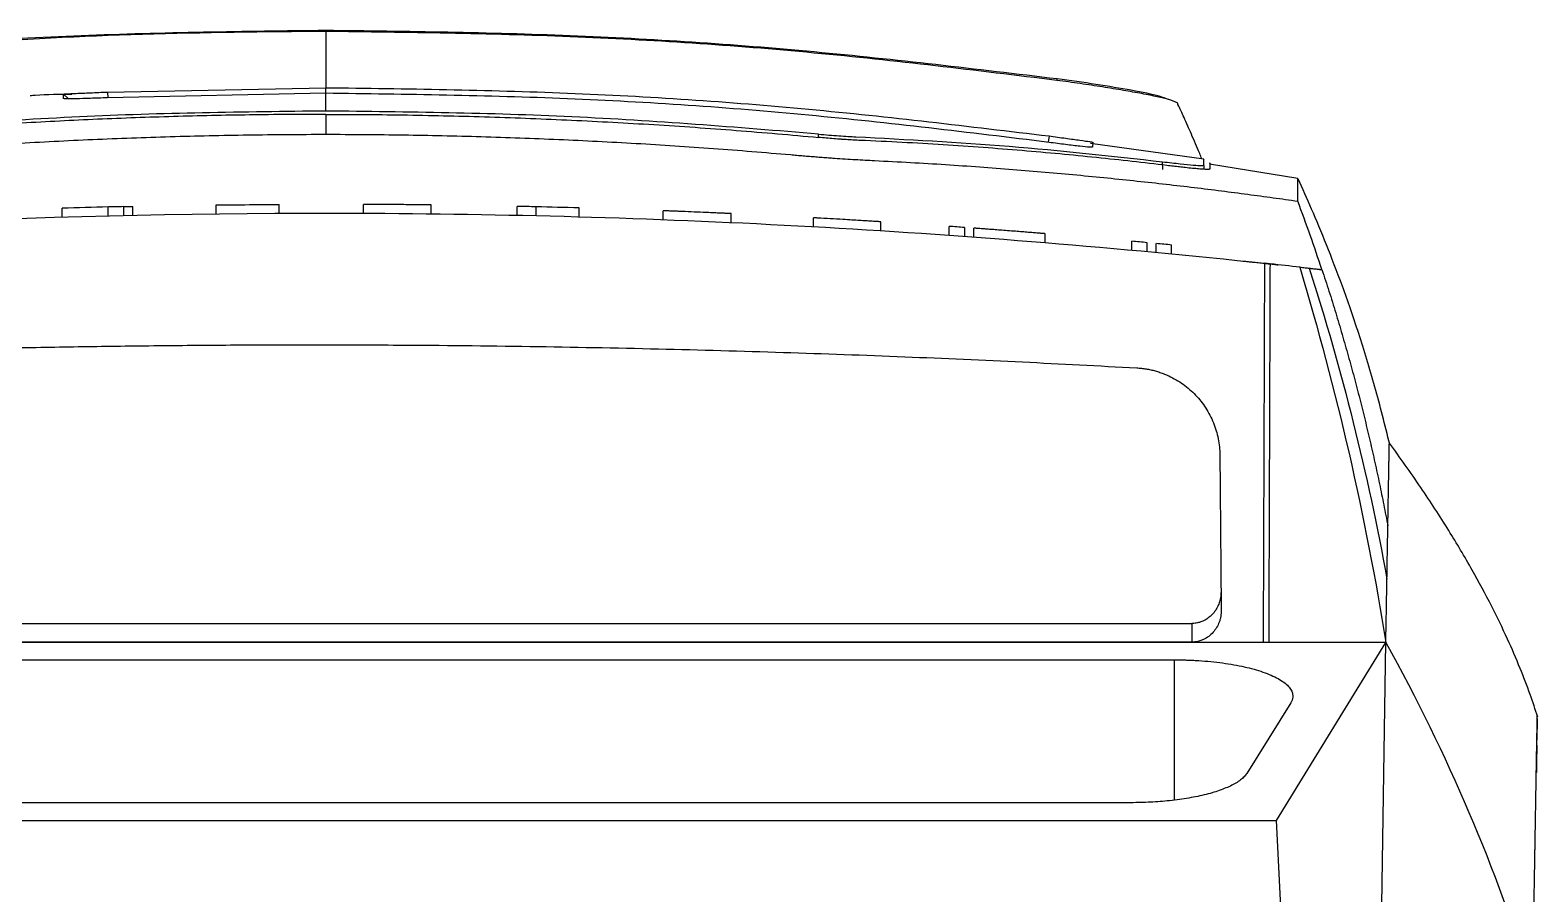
# Model space of a CAD drawing. Extents: x 86 to 639, y 68 to 658.
# Drawn here: x 318.5 to 369.9, y 186 to 215.4 of the extents above; entities that cross this region are included whole.
import ezdxf

# ---------------------------------------------------------------- set-up
doc = ezdxf.new("R2010")
doc.units = 0
doc.layers.get('0').update_dxf_attribs({"linetype": 'CONTINUOUS'})

msp = doc.modelspace()

# ---------------------------------------------------------------- linework, layer by layer
at = {"color": 7, "linetype": 'CONTINUOUS'}
for p, q in [((329.528, 215.39), (328.607, 215.391)), ((319.671, 213.097), (319.671, 213.251)), ((321.169, 213.318), (328.607, 213.467)), ((328.607, 213.276), (321.17, 213.123)), ((357.57, 212.972), (357.424, 213.025)), ((357.645, 212.891), (357.645, 212.911)), ((353.251, 211.821), (353.223, 211.606)), ((358.528, 211.036), (354.665, 211.56)), ((354.741, 211.612), (354.733, 211.439)), ((358.533, 210.688), (358.528, 210.956)), ((361.73, 210.378), (358.725, 210.857)), ((319.63, 209.059), (319.63, 209.359)), ((321.199, 209.102), (321.199, 209.402)), ((321.714, 209.414), (321.714, 209.114)), ((322.039, 209.122), (322.039, 209.422)), ((324.873, 209.17), (324.873, 209.47)), ((326.426, 209.486), (326.429, 209.486)), ((326.429, 209.486), (326.431, 209.486)), ((326.431, 209.486), (326.432, 209.486)), ((326.432, 209.486), (326.432, 209.486)), ((326.46, 209.486), (326.543, 209.486)), ((326.543, 209.486), (326.619, 209.487)), ((326.619, 209.487), (326.689, 209.487)), ((326.689, 209.487), (326.752, 209.488)), ((326.752, 209.488), (326.809, 209.488)), ((326.809, 209.488), (326.859, 209.488)), ((326.859, 209.488), (326.902, 209.489)), ((326.902, 209.489), (326.938, 209.489)), ((326.938, 209.489), (326.968, 209.489)), ((326.968, 209.489), (326.991, 209.489)), ((326.991, 209.489), (327.008, 209.489)), ((327.008, 209.489), (327.018, 209.489)), ((327.018, 209.489), (327.022, 209.489)), ((327.022, 209.189), (327.022, 209.489)), ((329.895, 209.191), (329.895, 209.491)), ((329.896, 209.491), (329.895, 209.491)), ((329.898, 209.491), (329.896, 209.491)), ((329.902, 209.491), (329.898, 209.491)), ((329.908, 209.491), (329.902, 209.491)), ((329.915, 209.491), (329.908, 209.491)), ((329.923, 209.491), (329.915, 209.491)), ((329.933, 209.49), (329.923, 209.491)), ((329.945, 209.49), (329.933, 209.49)), ((329.958, 209.49), (329.945, 209.49)), ((329.972, 209.49), (329.958, 209.49)), ((329.989, 209.49), (329.972, 209.49)), ((330.006, 209.49), (329.989, 209.49)), ((330.026, 209.49), (330.006, 209.49)), ((330.047, 209.49), (330.026, 209.49)), ((330.069, 209.49), (330.047, 209.49)), ((330.093, 209.49), (330.069, 209.49)), ((330.114, 209.49), (330.093, 209.49)), ((330.137, 209.49), (330.114, 209.49)), ((330.16, 209.489), (330.137, 209.49)), ((330.185, 209.489), (330.16, 209.489)), ((330.21, 209.489), (330.185, 209.489)), ((330.237, 209.489), (330.21, 209.489)), ((330.265, 209.489), (330.237, 209.489)), ((330.294, 209.489), (330.265, 209.489)), ((330.324, 209.489), (330.294, 209.489)), ((330.355, 209.488), (330.324, 209.489)), ((330.387, 209.488), (330.355, 209.488)), ((330.421, 209.488), (330.387, 209.488)), ((330.455, 209.488), (330.421, 209.488)), ((330.491, 209.488), (330.455, 209.488)), ((330.528, 209.487), (330.491, 209.488)), ((330.566, 209.487), (330.528, 209.487)), ((330.593, 209.487), (330.566, 209.487)), ((330.622, 209.487), (330.593, 209.487)), ((330.651, 209.486), (330.622, 209.487)), ((330.682, 209.486), (330.651, 209.486)), ((330.713, 209.486), (330.682, 209.486)), ((330.746, 209.486), (330.713, 209.486)), ((330.78, 209.486), (330.746, 209.486)), ((330.815, 209.485), (330.78, 209.486)), ((330.851, 209.485), (330.815, 209.485)), ((330.888, 209.485), (330.851, 209.485)), ((330.926, 209.484), (330.888, 209.485)), ((330.966, 209.484), (330.926, 209.484)), ((331.006, 209.484), (330.966, 209.484)), ((331.048, 209.484), (331.006, 209.484)), ((331.09, 209.483), (331.048, 209.484)), ((331.134, 209.483), (331.09, 209.483)), ((331.203, 209.482), (331.134, 209.483)), ((331.269, 209.482), (331.203, 209.482)), ((331.333, 209.481), (331.269, 209.482)), ((331.395, 209.48), (331.333, 209.481)), ((331.455, 209.48), (331.395, 209.48)), ((331.512, 209.479), (331.455, 209.48)), ((331.567, 209.479), (331.512, 209.479)), ((331.62, 209.478), (331.567, 209.479)), ((331.67, 209.478), (331.62, 209.478)), ((331.718, 209.477), (331.67, 209.478)), ((331.763, 209.477), (331.718, 209.477)), ((331.806, 209.476), (331.763, 209.477)), ((331.847, 209.476), (331.806, 209.476)), ((331.886, 209.476), (331.847, 209.476)), ((331.922, 209.475), (331.886, 209.476)), ((331.956, 209.475), (331.922, 209.475)), ((331.985, 209.474), (331.956, 209.475)), ((332.013, 209.474), (331.985, 209.474)), ((332.038, 209.474), (332.013, 209.474)), ((332.062, 209.474), (332.038, 209.474)), ((332.084, 209.473), (332.062, 209.474)), ((332.104, 209.473), (332.084, 209.473)), ((332.122, 209.473), (332.104, 209.473)), ((332.138, 209.473), (332.122, 209.473)), ((332.152, 209.472), (332.138, 209.473)), ((332.165, 209.472), (332.152, 209.472)), ((332.175, 209.472), (332.165, 209.472)), ((332.184, 209.472), (332.175, 209.472)), ((332.19, 209.472), (332.184, 209.472)), ((332.195, 209.472), (332.19, 209.472)), ((332.198, 209.472), (332.195, 209.472)), ((332.199, 209.472), (332.198, 209.472)), ((332.199, 209.172), (332.199, 209.472)), ((335.131, 209.122), (335.131, 209.423)), ((335.773, 209.108), (335.773, 209.408)), ((337.237, 209.069), (337.237, 209.369)), ((340.102, 209.273), (340.099, 209.273)), ((340.099, 208.973), (340.099, 209.273)), ((340.099, 209.273), (340.099, 209.273)), ((340.105, 209.273), (340.102, 209.273)), ((340.11, 209.273), (340.105, 209.273)), ((340.116, 209.273), (340.11, 209.273)), ((340.124, 209.273), (340.116, 209.273)), ((340.132, 209.272), (340.124, 209.273)), ((340.143, 209.272), (340.132, 209.272)), ((340.154, 209.271), (340.143, 209.272)), ((340.168, 209.271), (340.154, 209.271)), ((340.182, 209.27), (340.168, 209.271)), ((340.198, 209.27), (340.182, 209.27)), ((340.215, 209.269), (340.198, 209.27)), ((340.234, 209.268), (340.215, 209.269)), ((340.254, 209.267), (340.234, 209.268)), ((340.275, 209.267), (340.254, 209.267)), ((340.3, 209.266), (340.275, 209.267)), ((340.326, 209.265), (340.3, 209.266)), ((340.353, 209.264), (340.326, 209.265)), ((340.383, 209.262), (340.353, 209.264)), ((340.414, 209.261), (340.383, 209.262)), ((340.446, 209.26), (340.414, 209.261)), ((340.48, 209.259), (340.446, 209.26)), ((340.516, 209.257), (340.48, 209.259)), ((340.553, 209.256), (340.516, 209.257)), ((340.592, 209.254), (340.553, 209.256)), ((340.632, 209.253), (340.592, 209.254)), ((340.674, 209.251), (340.632, 209.253)), ((340.717, 209.249), (340.674, 209.251)), ((340.762, 209.247), (340.717, 209.249)), ((340.809, 209.245), (340.762, 209.247)), ((340.857, 209.243), (340.809, 209.245)), ((341.716, 209.207), (341.665, 209.209)), ((341.766, 209.205), (341.716, 209.207)), ((341.813, 209.203), (341.766, 209.205)), ((341.859, 209.201), (341.813, 209.203)), ((341.903, 209.199), (341.859, 209.201)), ((341.945, 209.197), (341.903, 209.199)), ((341.986, 209.195), (341.945, 209.197)), ((342.025, 209.194), (341.986, 209.195)), ((342.062, 209.192), (342.025, 209.194)), ((342.097, 209.19), (342.062, 209.192)), ((342.131, 209.189), (342.097, 209.19)), ((342.162, 209.187), (342.131, 209.189)), ((342.192, 209.186), (342.162, 209.187)), ((342.221, 209.185), (342.192, 209.186)), ((342.247, 209.183), (342.221, 209.185)), ((342.272, 209.182), (342.247, 209.183)), ((342.29, 209.182), (342.272, 209.182)), ((342.307, 209.181), (342.29, 209.182)), ((342.323, 209.18), (342.307, 209.181)), ((342.338, 209.179), (342.323, 209.18)), ((342.352, 209.179), (342.338, 209.179)), ((342.364, 209.178), (342.352, 209.179)), ((342.375, 209.178), (342.364, 209.178)), ((342.386, 209.177), (342.375, 209.178)), ((342.394, 209.177), (342.386, 209.177)), ((342.402, 209.176), (342.394, 209.177)), ((342.409, 209.176), (342.402, 209.176)), ((342.414, 209.176), (342.409, 209.176)), ((342.418, 209.176), (342.414, 209.176)), ((342.421, 209.176), (342.418, 209.176)), ((342.423, 209.175), (342.421, 209.176)), ((342.424, 209.175), (342.423, 209.175)), ((342.424, 208.875), (342.424, 209.175)), ((345.228, 208.733), (345.228, 209.033)), ((345.229, 209.033), (345.228, 209.033)), ((345.232, 209.033), (345.229, 209.033)), ((345.236, 209.033), (345.232, 209.033)), ((345.242, 209.032), (345.236, 209.033)), ((345.25, 209.032), (345.242, 209.032)), ((345.26, 209.031), (345.25, 209.032)), ((345.271, 209.031), (345.26, 209.031)), ((345.284, 209.03), (345.271, 209.031)), ((345.299, 209.029), (345.284, 209.03)), ((345.315, 209.028), (345.299, 209.029)), ((345.333, 209.027), (345.315, 209.028)), ((345.353, 209.026), (345.333, 209.027)), ((345.362, 209.026), (345.353, 209.026)), ((346.307, 208.971), (346.227, 208.976)), ((346.385, 208.967), (346.307, 208.971)), ((346.46, 208.962), (346.385, 208.967)), ((346.533, 208.958), (346.46, 208.962)), ((346.602, 208.954), (346.533, 208.958)), ((346.669, 208.95), (346.602, 208.954)), ((346.733, 208.946), (346.669, 208.95)), ((346.795, 208.942), (346.733, 208.946)), ((346.853, 208.939), (346.795, 208.942)), ((346.909, 208.935), (346.853, 208.939)), ((346.962, 208.932), (346.909, 208.935)), ((347.013, 208.929), (346.962, 208.932)), ((347.06, 208.926), (347.013, 208.929)), ((347.105, 208.923), (347.06, 208.926)), ((347.147, 208.921), (347.105, 208.923)), ((347.186, 208.918), (347.147, 208.921)), ((347.227, 208.916), (347.186, 208.918)), ((347.266, 208.913), (347.227, 208.916)), ((347.301, 208.911), (347.266, 208.913)), ((347.334, 208.909), (347.301, 208.911)), ((347.365, 208.907), (347.334, 208.909)), ((347.393, 208.905), (347.365, 208.907)), ((347.418, 208.904), (347.393, 208.905)), ((347.44, 208.902), (347.418, 208.904)), ((347.46, 208.901), (347.44, 208.902)), ((347.477, 208.9), (347.46, 208.901)), ((347.492, 208.899), (347.477, 208.9)), ((347.504, 208.898), (347.492, 208.899)), ((347.513, 208.898), (347.504, 208.898)), ((347.52, 208.897), (347.513, 208.898)), ((347.524, 208.897), (347.52, 208.897)), ((347.525, 208.897), (347.524, 208.897)), ((347.525, 208.596), (347.525, 208.897)), ((349.847, 208.441), (349.847, 208.741)), ((350.369, 208.704), (350.369, 208.403)), ((350.686, 208.38), (350.686, 208.681)), ((350.688, 208.681), (350.686, 208.681)), ((350.692, 208.68), (350.688, 208.681)), ((350.699, 208.68), (350.692, 208.68)), ((350.71, 208.679), (350.699, 208.68)), ((350.723, 208.678), (350.71, 208.679)), ((350.739, 208.677), (350.723, 208.678)), ((350.758, 208.675), (350.739, 208.677)), ((350.781, 208.674), (350.758, 208.675)), ((350.805, 208.672), (350.781, 208.674)), ((350.833, 208.67), (350.805, 208.672)), ((350.864, 208.667), (350.833, 208.67)), ((350.898, 208.665), (350.864, 208.667)), ((350.935, 208.662), (350.898, 208.665)), ((350.975, 208.659), (350.935, 208.662)), ((351.018, 208.656), (350.975, 208.659)), ((351.064, 208.653), (351.018, 208.656)), ((351.101, 208.65), (351.064, 208.653)), ((351.141, 208.647), (351.101, 208.65)), ((351.182, 208.644), (351.141, 208.647)), ((351.226, 208.64), (351.182, 208.644)), ((351.272, 208.637), (351.226, 208.64)), ((351.319, 208.633), (351.272, 208.637)), ((351.369, 208.63), (351.319, 208.633)), ((351.421, 208.626), (351.369, 208.63)), ((351.474, 208.621), (351.421, 208.626)), ((351.53, 208.617), (351.474, 208.621)), ((351.588, 208.613), (351.53, 208.617)), ((351.648, 208.608), (351.588, 208.613)), ((351.709, 208.603), (351.648, 208.608)), ((351.773, 208.599), (351.709, 208.603)), ((351.839, 208.593), (351.773, 208.599)), ((351.907, 208.588), (351.839, 208.593)), ((351.974, 208.583), (351.907, 208.588)), ((352.04, 208.578), (351.974, 208.583)), ((352.104, 208.573), (352.04, 208.578)), ((352.166, 208.568), (352.104, 208.573)), ((352.225, 208.563), (352.166, 208.568)), ((352.283, 208.559), (352.225, 208.563)), ((352.338, 208.554), (352.283, 208.559)), ((352.392, 208.55), (352.338, 208.554)), ((352.443, 208.546), (352.392, 208.55)), ((352.493, 208.542), (352.443, 208.546)), ((352.54, 208.538), (352.493, 208.542)), ((352.585, 208.535), (352.54, 208.538)), ((352.629, 208.531), (352.585, 208.535)), ((352.67, 208.528), (352.629, 208.531)), ((352.709, 208.525), (352.67, 208.528)), ((352.746, 208.522), (352.709, 208.525)), ((352.792, 208.518), (352.746, 208.522)), ((352.835, 208.514), (352.792, 208.518)), ((352.875, 208.511), (352.835, 208.514)), ((352.912, 208.508), (352.875, 208.511)), ((352.945, 208.506), (352.912, 208.508)), ((352.976, 208.503), (352.945, 208.506)), ((353.004, 208.501), (352.976, 208.503)), ((353.03, 208.499), (353.004, 208.501)), ((353.052, 208.497), (353.03, 208.499)), ((353.071, 208.495), (353.052, 208.497)), ((353.087, 208.494), (353.071, 208.495)), ((353.1, 208.493), (353.087, 208.494)), ((353.11, 208.492), (353.1, 208.493)), ((353.118, 208.491), (353.11, 208.492)), ((353.122, 208.491), (353.118, 208.491)), ((353.124, 208.491), (353.122, 208.491)), ((353.124, 208.19), (353.124, 208.491)), ((356.072, 207.934), (356.072, 208.235)), ((356.594, 207.885), (356.594, 208.186)), ((356.908, 207.856), (356.908, 208.157)), ((357.43, 207.806), (357.43, 208.107)), ((360.858, 207.455), (360.593, 207.483)), ((303.978, 195.21), (358.113, 195.21)), ((358.113, 195.21), (358.119, 194.573)), ((360.747, 194.568), (300.467, 194.568)), ((358.119, 194.573), (303.973, 194.573)), ((360.548, 194.572), (360.548, 194.568)), ((364.728, 194.568), (360.747, 194.568)), ((360.748, 194.568), (360.749, 194.681)), ((361, 188.496), (364.728, 194.568)), ((363.793, 135.212), (364.728, 194.568)), ((299.716, 193.973), (357.515, 193.973)), ((361.486, 192.506), (359.99, 190.104)), ((369.888, 191.974), (369.875, 191.231)), ((369.882, 191.074), (369.845, 191.074)), ((356.039, 189.105), (301.192, 189.105)), ((296.213, 188.496), (361, 188.496)), ((363.793, 135.212), (361, 188.496))]:
    msp.add_line(p, q, dxfattribs=at)
at = {"color": 8, "linetype": 'CONTINUOUS'}
for p, q in [((319.671, 213.251), (319.846, 213.088)), ((321.169, 213.318), (321.177, 213.123)), ((328.607, 213.276), (328.607, 213.467)), ((345.4, 211.773), (345.4, 211.885)), ((357.126, 210.68), (357.123, 210.944)), ((357.515, 193.973), (357.515, 189.199))]:
    msp.add_line(p, q, dxfattribs=at)
at = {"color": 8, "linetype": 'CONTINUOUS', "flags": 128}
msp.add_lwpolyline([(329.528, 215.385), (329.528, 215.386), (329.528, 215.39)], dxfattribs=at)
at = {"color": 7, "linetype": 'CONTINUOUS'}
for centre, radius, start, end in [((353.134, 213.776), 0.393, 351.1333, 359.8672), ((328.607, -90.807), 300.3, 91.41344, 91.71306), ((328.607, -90.807), 300.3, 91.31513, 91.41344), ((328.607, -90.807), 300.3, 88.6325, 88.75502), ((328.607, -90.807), 300.3, 88.35308, 88.6325), ((328.607, -90.807), 300.3, 87.50773, 87.66202), ((328.607, -90.807), 300.3, 86.63624, 86.80143), ((328.607, -90.807), 300.3, 85.84427, 85.94414), ((328.607, -90.807), 300.3, 84.65242, 84.75246), ((328.607, -90.807), 300.3, 84.49218, 84.59224)]:
    msp.add_arc(centre, radius, start, end, dxfattribs=at)
for points, knots in [([(303.687, 213.775), (306.444, 214.106), (311.959, 214.769), (320.276, 215.32), (325.83, 215.392), (328.607, 215.427)], [0, 0, 0, 0, 0.33333, 0.666664, 1, 1, 1, 1]), ([(328.607, 215.385), (326.524, 215.365), (322.36, 215.327), (316.12, 215), (309.891, 214.5), (305.759, 213.977), (303.692, 213.716)], [0, 0, 0, 0, 0.249974, 0.499948, 0.749914, 1, 1, 1, 1]), ([(328.607, 215.427), (328.607, 215.426), (328.607, 215.423), (328.607, 215.397), (328.607, 215.385)], [0, 0, 0, 0, 0.500004, 1, 1, 1, 1]), ([(328.607, 215.427), (331.384, 215.392), (336.937, 215.32), (345.255, 214.769), (350.769, 214.107), (353.527, 213.775)], [0, 0, 0, 0, 0.333336, 0.66667, 1, 1, 1, 1]), ([(328.607, 215.385), (328.607, 215.071), (328.607, 214.511), (328.607, 213.786), (328.607, 213.467)], [0, 0, 0, 0, 0.559954, 1, 1, 1, 1]), ([(353.522, 213.716), (350.765, 214.052), (345.252, 214.725), (336.935, 215.275), (331.383, 215.348), (328.607, 215.385)], [0, 0, 0, 0, 0.333403, 0.666701, 1, 1, 1, 1]), ([(357.326, 213.061), (357.232, 213.099), (356.977, 213.204), (356.098, 213.374), (354.88, 213.58), (353.975, 213.708), (353.527, 213.772)], [0, 0, 0, 0, 0.165506, 0.449127, 0.726727, 1, 1, 1, 1]), ([(319.961, 213.236), (319.542, 213.235), (319.066, 213.234), (318.594, 213.194), (318.539, 213.19)], [0, 0, 0, 0, 0.883378, 1, 1, 1, 1]), ([(319.671, 213.251), (319.693, 213.253), (319.738, 213.256), (320.08, 213.272), (320.576, 213.294), (320.972, 213.31), (321.169, 213.318)], [0, 0, 0, 0, 0.250048, 0.499931, 0.749943, 1, 1, 1, 1]), ([(328.607, 213.467), (331.353, 213.431), (336.846, 213.357), (345.072, 212.808), (350.525, 212.15), (353.251, 211.821)], [0, 0, 0, 0, 0.333353, 0.6666928, 1, 1, 1, 1]), ([(328.607, 212.67), (328.607, 212.811), (328.607, 213.063), (328.607, 213.211), (328.607, 213.276)], [0, 0, 0, 0, 0.559998, 1, 1, 1, 1]), ([(353.251, 211.603), (350.525, 211.936), (345.072, 212.602), (336.847, 213.163), (331.353, 213.239), (328.607, 213.276)], [0, 0, 0, 0, 0.333302, 0.666642, 1, 1, 1, 1]), ([(321.169, 213.123), (320.972, 213.116), (320.579, 213.1), (320.082, 213.088), (319.737, 213.085), (319.693, 213.093), (319.671, 213.097)], [0, 0, 0, 0, 0.250359, 0.500365, 0.750248, 1, 1, 1, 1]), ([(357.645, 212.911), (357.648, 212.926), (357.651, 212.943), (357.568, 212.973), (357.566, 212.974)], [0, 0, 0, 0, 0.9743694, 1, 1, 1, 1]), ([(358.459, 211.045), (358.435, 211.105), (358.358, 211.289), (358.178, 211.71), (357.945, 212.243), (357.76, 212.651), (357.679, 212.824), (357.646, 212.892)], [0, 0, 0, 0, 0.055324, 0.170877, 0.435899, 0.776506, 1, 1, 1, 1]), ([(328.607, 212.672), (325.808, 212.638), (320.202, 212.57), (314.613, 212.113), (311.814, 211.884)], [0, 0, 0, 0, 0.499113, 1, 1, 1, 1]), ([(328.607, 212.558), (328.174, 212.557), (327.309, 212.555), (326.012, 212.54), (324.716, 212.517), (323.421, 212.484), (322.127, 212.442), (320.834, 212.39), (319.541, 212.33), (318.25, 212.26), (316.96, 212.181), (315.672, 212.093), (314.384, 211.995), (313.098, 211.89), (312.242, 211.812), (311.814, 211.773)], [0, 0, 0, 0, 0.077159, 0.154278, 0.231357, 0.308396, 0.385396, 0.462357, 0.539279, 0.616162, 0.693007, 0.769813, 0.84658, 0.923309, 1, 1, 1, 1]), ([(345.4, 211.885), (342.601, 212.113), (337.012, 212.57), (331.405, 212.638), (328.607, 212.672)], [0, 0, 0, 0, 0.500887, 1, 1, 1, 1]), ([(328.607, 212.558), (329.071, 212.557), (330.001, 212.555), (331.397, 212.538), (332.793, 212.511), (334.19, 212.472), (335.588, 212.423), (336.987, 212.363), (338.387, 212.292), (339.788, 212.211), (341.19, 212.118), (342.592, 212.014), (343.996, 211.9), (344.932, 211.815), (345.4, 211.773)], [0, 0, 0, 0, 0.082907, 0.165875, 0.248909, 0.332014, 0.415194, 0.498456, 0.581803, 0.665241, 0.748774, 0.832409, 0.916149, 1, 1, 1, 1]), ([(312.771, 211.185), (313.209, 211.222), (314.084, 211.297), (315.399, 211.397), (316.715, 211.489), (318.032, 211.571), (319.35, 211.643), (320.67, 211.706), (321.99, 211.759), (323.312, 211.803), (324.634, 211.837), (325.958, 211.861), (327.282, 211.876), (328.165, 211.878), (328.607, 211.879)], [0, 0, 0, 0, 0.083103, 0.166248, 0.249434, 0.332663, 0.415932, 0.499244, 0.582597, 0.665993, 0.749431, 0.832911, 0.916434, 1, 1, 1, 1]), ([(328.607, 211.879), (329.048, 211.878), (329.932, 211.876), (331.256, 211.861), (332.579, 211.837), (333.902, 211.803), (335.223, 211.759), (336.544, 211.706), (337.863, 211.643), (339.182, 211.571), (340.499, 211.489), (341.815, 211.397), (343.129, 211.297), (344.005, 211.222), (344.442, 211.185)], [0, 0, 0, 0, 0.083566, 0.167089, 0.250569, 0.334007, 0.417403, 0.500756, 0.584068, 0.667337, 0.750566, 0.833752, 0.916897, 1, 1, 1, 1]), ([(345.4, 211.885), (345.518, 211.874), (345.754, 211.853), (346.092, 211.826), (346.408, 211.805), (346.584, 211.797), (346.673, 211.793)], [0, 0, 0, 0, 0.2514717, 0.5002134, 0.7488296, 1, 1, 1, 1]), ([(346.814, 211.67), (346.782, 211.672), (346.719, 211.674), (346.618, 211.68), (346.512, 211.686), (346.401, 211.692), (346.285, 211.7), (346.126, 211.711), (345.919, 211.727), (345.662, 211.749), (345.487, 211.765), (345.4, 211.773)], [0, 0, 0, 0, 0.083936, 0.16713, 0.249942, 0.332739, 0.415887, 0.499746, 0.6667, 0.832487, 1, 1, 1, 1]), ([(346.673, 211.793), (348.412, 211.703), (351.899, 211.523), (355.379, 211.137), (357.123, 210.944)], [0, 0, 0, 0, 0.498982, 1, 1, 1, 1]), ([(357.264, 210.816), (356.871, 210.863), (356.074, 210.957), (354.859, 211.087), (353.608, 211.211), (352.32, 211.325), (350.996, 211.43), (349.635, 211.523), (348.237, 211.606), (347.292, 211.648), (346.814, 211.67)], [0, 0, 0, 0, 0.112909, 0.229265, 0.34907, 0.472329, 0.599046, 0.729227, 0.862876, 1, 1, 1, 1]), ([(353.251, 211.821), (353.446, 211.795), (353.834, 211.742), (354.327, 211.674), (354.672, 211.624), (354.718, 211.616), (354.741, 211.612)], [0, 0, 0, 0, 0.250195, 0.500247, 0.750193, 1, 1, 1, 1]), ([(344.442, 211.185), (344.515, 211.179), (344.661, 211.166), (344.878, 211.148), (345.094, 211.13), (345.309, 211.113), (345.522, 211.097), (345.734, 211.081), (345.996, 211.062), (346.305, 211.041), (346.654, 211.019), (346.991, 211), (347.204, 210.989), (347.31, 210.984)], [0, 0, 0, 0, 0.071756, 0.143151, 0.21432, 0.285399, 0.356525, 0.427833, 0.499461, 0.624965, 0.749726, 0.87449, 1, 1, 1, 1]), ([(354.733, 211.439), (354.711, 211.437), (354.666, 211.432), (354.321, 211.467), (353.831, 211.525), (353.445, 211.577), (353.251, 211.603)], [0, 0, 0, 0, 0.249762, 0.499581, 0.749612, 1, 1, 1, 1]), ([(347.31, 210.984), (347.718, 210.963), (348.523, 210.922), (349.716, 210.85), (350.879, 210.771), (352.012, 210.685), (353.116, 210.593), (354.19, 210.496), (355.235, 210.394), (356.249, 210.289), (357.235, 210.18), (358.19, 210.068), (359.117, 209.954), (360.013, 209.838), (360.881, 209.722), (361.449, 209.641), (361.728, 209.601)], [0, 0, 0, 0, 0.084595, 0.167153, 0.247679, 0.326175, 0.402644, 0.477089, 0.549511, 0.619913, 0.688297, 0.754665, 0.819017, 0.881357, 0.941684, 1, 1, 1, 1]), ([(357.122, 210.944), (357.333, 210.919), (357.752, 210.87), (358.188, 210.828), (358.475, 210.81), (358.51, 210.823), (358.528, 210.83)], [0, 0, 0, 0, 0.2514714, 0.5000693, 0.7486102, 1, 1, 1, 1]), ([(358.728, 210.697), (358.728, 210.695), (358.726, 210.691), (358.714, 210.687), (358.695, 210.684), (358.667, 210.683), (358.615, 210.682), (358.52, 210.686), (358.355, 210.698), (358.146, 210.717), (357.922, 210.74), (357.7, 210.765), (357.492, 210.789), (357.34, 210.807), (357.264, 210.816)], [0, 0, 0, 0, 0.050436, 0.100719, 0.150928, 0.201143, 0.251445, 0.375683, 0.499949, 0.624156, 0.748508, 0.832261, 0.91597, 1, 1, 1, 1]), ([(358.528, 210.83), (358.528, 210.924), (358.528, 211.048), (358.528, 211.017), (358.528, 211.009)], [0, 0, 0, 0, 0.754935, 1, 1, 1, 1]), ([(358.728, 210.879), (358.728, 210.888), (358.728, 210.948), (358.728, 210.813), (358.728, 210.697)], [0, 0, 0, 0, 0.138, 1, 1, 1, 1]), ([(361.728, 209.601), (361.728, 209.842), (361.728, 210.295), (361.728, 210.34), (361.728, 210.361)], [0, 0, 0, 0, 0.529463, 1, 1, 1, 1]), ([(364.86, 201.314), (364.696, 201.973), (364.366, 203.302), (363.795, 205.155), (363.235, 206.762), (362.694, 208.159), (362.201, 209.336), (361.888, 210.027), (361.736, 210.364)], [0, 0, 0, 0, 0.1580724, 0.318635, 0.4841177, 0.6555574, 0.8320547, 1, 1, 1, 1]), ([(300.623, 207.885), (310.596, 208.82), (320.61, 209.254), (335.633, 209.153), (340.636, 208.994), (350.626, 208.426), (355.613, 208.017), (360.593, 207.483)], [0, 0, 0, 0, 0.5, 0.5, 0.75, 0.75, 1, 1, 1, 1]), ([(359.857, 207.561), (359.899, 207.557), (359.981, 207.548), (360.102, 207.536), (360.217, 207.523), (360.328, 207.512), (360.434, 207.5), (360.535, 207.49), (360.631, 207.479), (360.757, 207.466), (360.896, 207.451), (361, 207.439), (361.054, 207.434), (361.056, 207.433), (361.058, 207.433)], [0, 0, 0, 0, 0.065064, 0.128149, 0.189858, 0.250834, 0.311744, 0.373256, 0.43602, 0.500647, 0.643205, 0.785825, 0.892478, 1, 1, 1, 1]), ([(360.593, 207.483), (360.588, 206.18), (360.584, 204.876), (360.579, 203.572), (360.575, 202.268), (360.57, 200.964), (360.566, 199.66), (360.56, 197.964), (360.554, 196.268), (360.548, 194.572)], [0, 0, 0, 0, 0.00393326, 0.00393326, 0.00393326, 0.00786652, 0.00786652, 0.00786652, 0.01298133, 0.01298133, 0.01298133, 0.01298133]), ([(360.749, 194.681), (360.756, 196.932), (360.768, 200.243), (360.782, 204.503), (360.789, 206.512), (360.793, 207.462)], [0, 0, 0, 0, 0.528363, 0.776901, 1, 1, 1, 1]), ([(361.794, 207.352), (361.854, 207.345), (361.964, 207.333), (362.071, 207.321), (362.119, 207.316)], [0, 0, 0, 0, 0.55027, 1, 1, 1, 1]), ([(362.118, 207.316), (362.157, 207.311), (362.234, 207.303), (362.331, 207.292), (362.412, 207.283), (362.457, 207.278), (362.498, 207.273), (362.541, 207.268), (362.549, 207.267), (362.552, 207.267)], [0, 0, 0, 0, 0.2500021, 0.5000043, 0.6250062, 0.6884916, 0.7500042, 0.8841355, 1, 1, 1, 1]), ([(362.552, 207.267), (362.632, 207.022), (362.792, 206.533), (363.02, 205.798), (363.239, 205.064), (363.448, 204.332), (363.648, 203.601), (363.838, 202.872), (364.02, 202.144), (364.192, 201.418), (364.356, 200.694), (364.512, 199.972), (364.659, 199.253), (364.751, 198.773), (364.797, 198.534)], [0, 0, 0, 0, 0.085585, 0.170758, 0.255521, 0.339876, 0.423821, 0.507359, 0.590488, 0.673209, 0.755521, 0.837424, 0.918917, 1, 1, 1, 1]), ([(305.89, 204.216), (306.665, 204.249), (308.229, 204.316), (310.596, 204.404), (313.007, 204.482), (315.462, 204.55), (317.959, 204.607), (320.499, 204.651), (323.081, 204.684), (325.706, 204.704), (328.374, 204.709), (331.665, 204.699), (335.527, 204.659), (339.905, 204.575), (344.161, 204.456), (348.296, 204.306), (352.309, 204.131), (354.943, 203.989), (356.24, 203.919)], [0, 0, 0, 0, 0.046189, 0.09323, 0.14112, 0.189859, 0.239445, 0.289876, 0.341151, 0.393267, 0.446223, 0.500016, 0.589309, 0.676229, 0.760767, 0.842913, 0.92266, 1, 1, 1, 1]), ([(356.24, 203.919), (356.293, 203.916), (356.401, 203.909), (356.56, 203.887), (356.718, 203.857), (356.874, 203.817), (357.029, 203.769), (357.182, 203.712), (357.455, 203.594), (357.831, 203.376), (358.258, 203.005), (358.609, 202.56), (358.825, 202.139), (358.952, 201.783), (359.02, 201.509), (359.063, 201.231), (359.069, 201.044), (359.072, 200.95)], [0, 0, 0, 0, 0.035674, 0.071182, 0.106642, 0.14217, 0.177881, 0.213885, 0.250291, 0.375611, 0.500046, 0.624048, 0.749783, 0.813089, 0.875492, 0.937589, 1, 1, 1, 1]), ([(364.797, 198.534), (364.799, 198.679), (364.805, 198.99), (364.813, 199.435), (364.82, 199.815), (364.825, 200.126), (364.83, 200.374), (364.833, 200.585), (364.838, 200.835), (364.843, 201.091), (364.846, 201.277), (364.848, 201.389), (364.847, 201.359), (364.847, 201.356)], [0, 0, 0, 0, 0.08031, 0.17256, 0.276748, 0.343736, 0.41487, 0.490149, 0.549092, 0.690564, 0.835313, 0.983342, 1, 1, 1, 1]), ([(359.072, 200.95), (359.079, 200.085), (359.095, 198.322), (359.11, 196.559), (359.118, 195.662)], [0, 0, 0, 0, 0.491011, 1, 1, 1, 1]), ([(369.907, 192.018), (369.821, 192.281), (369.623, 192.878), (369.282, 193.752), (368.848, 194.755), (368.306, 195.87), (367.64, 197.105), (366.835, 198.457), (365.895, 199.908), (365.21, 200.86), (364.852, 201.359)], [0, 0, 0, 0, 0.0589897, 0.1341046, 0.2267169, 0.3383101, 0.4705042, 0.625049, 0.8037992, 1, 1, 1, 1]), ([(364.766, 196.726), (364.772, 197.065), (364.779, 197.47), (364.789, 198.062), (364.794, 198.34), (364.798, 198.534)], [0, 0, 0, 0, 0.653675, 0.826586, 1.307351, 1.307351, 1.307351, 1.307351]), ([(359.112, 196.298), (359.112, 196.262), (359.11, 196.193), (359.097, 196.092), (359.077, 195.999), (359.051, 195.912), (359.02, 195.833), (358.986, 195.762), (358.951, 195.698), (358.914, 195.641), (358.877, 195.591), (358.814, 195.515), (358.716, 195.422), (358.575, 195.326), (358.424, 195.259), (358.269, 195.217), (358.165, 195.212), (358.113, 195.209)], [0, 0, 0, 0, 0.065211, 0.127011, 0.185402, 0.240387, 0.291969, 0.34015, 0.384936, 0.426332, 0.464346, 0.498986, 0.606292, 0.70971, 0.809559, 0.906193, 1, 1, 1, 1]), ([(359.118, 195.662), (359.117, 195.627), (359.116, 195.557), (359.103, 195.455), (359.082, 195.355), (359.041, 195.226), (358.969, 195.072), (358.847, 194.906), (358.697, 194.765), (358.54, 194.67), (358.391, 194.613), (358.257, 194.58), (358.165, 194.575), (358.119, 194.573)], [0, 0, 0, 0, 0.064167, 0.127067, 0.189205, 0.251103, 0.375264, 0.499592, 0.625571, 0.749116, 0.832901, 0.915979, 1, 1, 1, 1]), ([(358.119, 194.573), (358.524, 194.572), (359.153, 194.571), (359.963, 194.569), (360.368, 194.571), (360.548, 194.571)], [0, 0, 0, 0, 0.499995, 0.777138, 1, 1, 1, 1]), ([(357.515, 193.973), (357.571, 193.973), (357.685, 193.972), (357.854, 193.969), (358.023, 193.964), (358.191, 193.956), (358.442, 193.941), (358.772, 193.914), (359.17, 193.867), (359.551, 193.808), (360.03, 193.712), (360.573, 193.56), (361.001, 193.374), (361.263, 193.207), (361.413, 193.074), (361.512, 192.938), (361.556, 192.813), (361.559, 192.701), (361.539, 192.603), (361.503, 192.538), (361.486, 192.506)], [0, 0, 0, 0, 0.0233553, 0.0466486, 0.0699249, 0.0932291, 0.116606, 0.1752668, 0.2341538, 0.2932306, 0.3526342, 0.4731511, 0.5997175, 0.6655425, 0.7316832, 0.7965405, 0.8615762, 0.9077335, 0.9537852, 1, 1, 1, 1]), ([(369.728, 182.829), (369.742, 183.625), (369.77, 185.216), (369.795, 186.664), (369.809, 187.411), (369.811, 187.566), (369.814, 187.72), (369.817, 187.886), (369.82, 188.062), (369.823, 188.248), (369.829, 188.575), (369.837, 189.051), (369.847, 189.624), (369.856, 190.165), (369.864, 190.617), (369.87, 190.99), (369.875, 191.281), (369.879, 191.513), (369.883, 191.693), (369.885, 191.835), (369.887, 191.946), (369.889, 192.025), (369.889, 192.069), (369.889, 192.07), (369.889, 192.07)], [0, 0, 0, 0, 0.153771, 0.307521, 0.320927, 0.332423, 0.345036, 0.358767, 0.373616, 0.389582, 0.406665, 0.459407, 0.520604, 0.577567, 0.637598, 0.687868, 0.734749, 0.778239, 0.818334, 0.855036, 0.893723, 0.933667, 0.973609, 1, 1, 1, 1]), ([(369.872, 191.069), (369.872, 191.061), (369.872, 191.045), (369.869, 190.874), (369.863, 190.574), (369.859, 190.32), (369.856, 190.138), (369.856, 190.132)], [0, 0, 0, 0, 0.222843, 0.474046, 0.729503, 0.990359, 1, 1, 1, 1]), ([(359.99, 190.104), (359.977, 190.085), (359.951, 190.046), (359.901, 189.989), (359.843, 189.933), (359.776, 189.878), (359.701, 189.824), (359.617, 189.771), (359.498, 189.705), (359.335, 189.627), (359.044, 189.511), (358.619, 189.382), (358.124, 189.278), (357.697, 189.212), (357.37, 189.172), (357.041, 189.142), (356.711, 189.12), (356.377, 189.107), (356.152, 189.105), (356.039, 189.105)], [0, 0, 0, 0, 0.035654, 0.071067, 0.106315, 0.141472, 0.176615, 0.21182, 0.247165, 0.312366, 0.377406, 0.506516, 0.63462, 0.698331, 0.761973, 0.821771, 0.88107, 0.940326, 1, 1, 1, 1])]:
    msp.add_open_spline(points, degree=3, knots=knots, dxfattribs=at)
at = {"color": 8, "linetype": 'CONTINUOUS'}
msp.add_open_spline([(357.566, 212.974), (357.497, 213.002), (357.359, 213.059), (356.959, 213.156), (356.437, 213.262), (355.8, 213.375), (355.085, 213.491), (354.318, 213.606), (353.787, 213.679), (353.522, 213.716)], degree=3, knots=[0, 0, 0, 0, 0.142662, 0.287586, 0.431713, 0.574901, 0.717092, 0.858757, 1, 1, 1, 1], dxfattribs=at)
at = {"color": 7, "linetype": 'CONTINUOUS'}
for points in [[(328.607, 212.558), (328.607, 212.366), (328.607, 212.14), (328.607, 211.879)], [(362.552, 207.267), (362.293, 208.05), (362.019, 208.828), (361.728, 209.6)], [(321.714, 209.414), (321.823, 209.417), (321.931, 209.419), (322.039, 209.422)], [(324.873, 209.47), (325.306, 209.476), (325.739, 209.48), (326.171, 209.484)], [(326.171, 209.484), (326.206, 209.484), (326.24, 209.484), (326.274, 209.484)], [(326.274, 209.484), (326.306, 209.485), (326.338, 209.485), (326.37, 209.485)], [(326.37, 209.485), (326.4, 209.485), (326.43, 209.486), (326.46, 209.486)], [(361.794, 207.352), (361.46, 207.389), (361.127, 207.426), (360.793, 207.462)], [(361.794, 207.352), (363.053, 203.161), (364.034, 198.888), (364.728, 194.568)], [(362.118, 207.316), (362.673, 205.582), (363.671, 202.078), (364.441, 198.518), (364.766, 196.726)], [(364.728, 194.568), (364.742, 195.355), (364.754, 196.075), (364.766, 196.726)], [(364.728, 194.568), (366.833, 190.767), (368.507, 186.836), (369.728, 182.829)]]:
    msp.add_open_spline(points, degree=3, dxfattribs=at)

doc.saveas('drawing.dxf')
